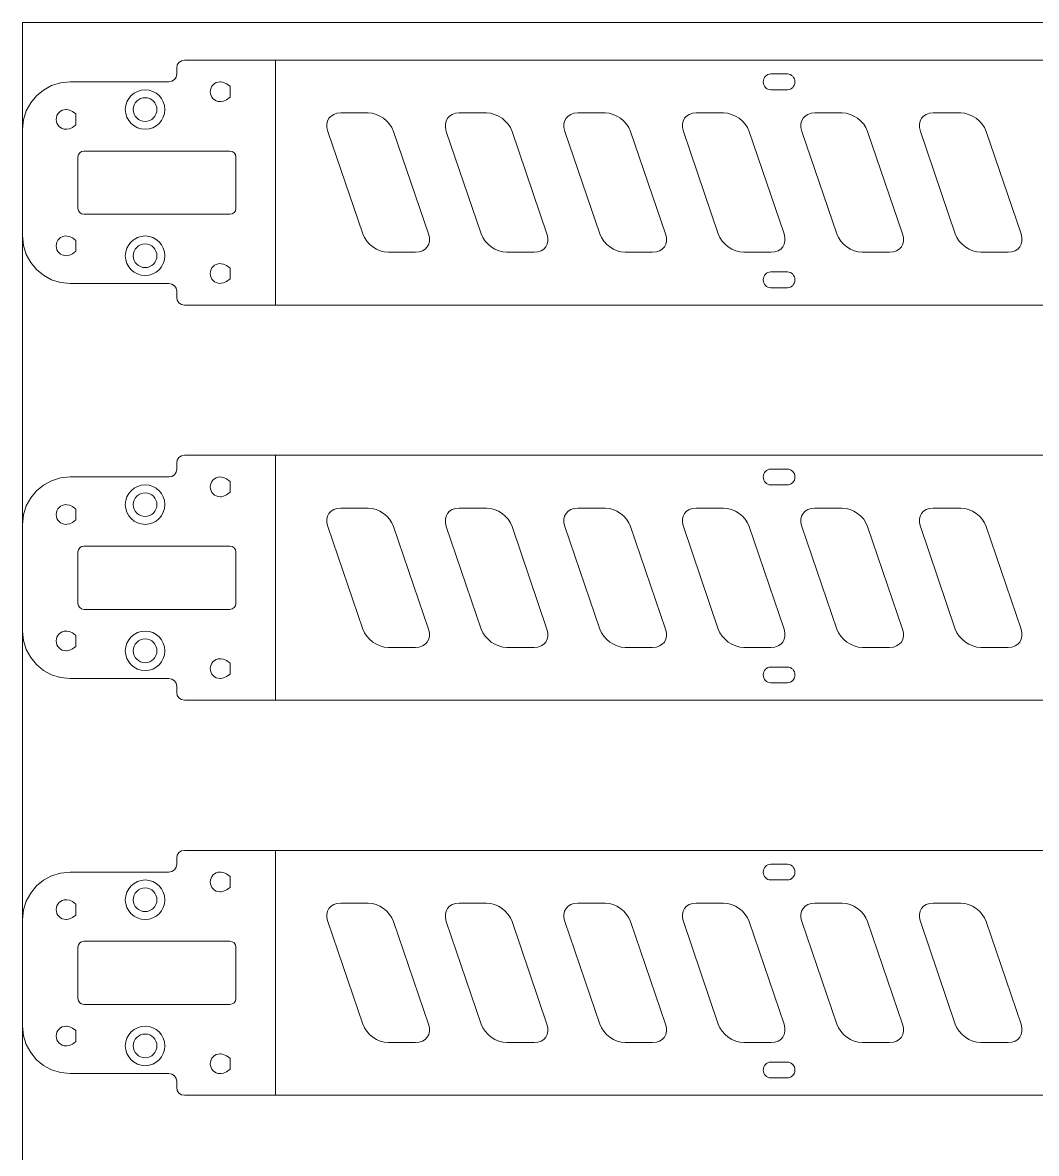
# Model space of a CAD drawing. Header units: inches. Extents: x 12 to 287, y -278 to -7.
# Drawn here: x 15.8 to 144.1, y -159.1 to -16 of the extents above; entities that cross this region are included whole.
import ezdxf

# ---------------------------------------------------------------- set-up
doc = ezdxf.new("R2010")
doc.units = ezdxf.units.IN
doc.header["$MEASUREMENT"] = 0
doc.layers.add('Layer 1', color=7, linetype='Continuous')

# ---------------------------------------------------------------- blocks, each defined once
blk = doc.blocks.new('block 2')
at = {"layer": 'Layer 1', "color": 7, "lineweight": 9, "true_color": 0xffffff}
blk.add_open_spline([(39.53, -47.71), (39.53, -47.02), (40.09, -46.46), (40.78, -46.46), (40.78, -46.46), (41.47, -46.46), (42.03, -47.02), (42.03, -47.71), (42.03, -47.71), (42.03, -48.4), (41.47, -48.96), (40.78, -48.96), (40.78, -48.96), (40.09, -48.96), (39.53, -48.4), (39.53, -47.71)], degree=3, knots=[0, 0, 0, 0, 1, 1, 1, 2, 2, 2, 3, 3, 3, 4, 4, 4, 5, 5, 5, 5], dxfattribs=at)
blk = doc.blocks.new('block 3')
at = {"layer": 'Layer 1', "color": 7, "lineweight": 9, "true_color": 0xffffff}
for points in [[(40.78, -46.46), (40.78, -46.46)], [(40.78, -48.96), (40.78, -48.96)]]:
    blk.add_lwpolyline(points, dxfattribs=at)
blk = doc.blocks.new('block 4')
at = {"layer": 'Layer 1', "color": 7, "lineweight": 9, "true_color": 0xffffff}
for points in [[(39.58, -47.71), (39.58, -47.71)], [(42.03, -47.71), (42.03, -47.71)]]:
    blk.add_lwpolyline(points, dxfattribs=at)
blk = doc.blocks.new('block 5')
at = {"layer": 'Layer 1', "color": 7, "lineweight": 9, "true_color": 0xffffff}
blk.add_open_spline([(39.53, -24.71), (39.53, -24.02), (40.09, -23.46), (40.78, -23.46), (40.78, -23.46), (41.47, -23.46), (42.03, -24.02), (42.03, -24.71), (42.03, -24.71), (42.03, -25.4), (41.47, -25.96), (40.78, -25.96), (40.78, -25.96), (40.09, -25.96), (39.53, -25.4), (39.53, -24.71)], degree=3, knots=[0, 0, 0, 0, 1, 1, 1, 2, 2, 2, 3, 3, 3, 4, 4, 4, 5, 5, 5, 5], dxfattribs=at)
blk = doc.blocks.new('block 6')
at = {"layer": 'Layer 1', "color": 7, "lineweight": 9, "true_color": 0xffffff}
for points in [[(40.78, -23.46), (40.78, -23.46)], [(40.78, -25.96), (40.78, -25.96)]]:
    blk.add_lwpolyline(points, dxfattribs=at)
blk = doc.blocks.new('block 7')
at = {"layer": 'Layer 1', "color": 7, "lineweight": 9, "true_color": 0xffffff}
for points in [[(39.53, -24.71), (39.53, -24.71)], [(42.03, -24.71), (42.03, -24.71)]]:
    blk.add_lwpolyline(points, dxfattribs=at)
blk = doc.blocks.new('block 8')
at = {"layer": 'Layer 1', "color": 7, "lineweight": 9, "true_color": 0xffffff}
blk.add_open_spline([(20.03, -44.21), (20.03, -43.52), (20.59, -42.96), (21.28, -42.96), (21.28, -42.96), (21.97, -42.96), (22.53, -43.52), (22.53, -44.21), (22.53, -44.21), (22.53, -44.9), (21.97, -45.46), (21.28, -45.46), (21.28, -45.46), (20.59, -45.46), (20.03, -44.9), (20.03, -44.21)], degree=3, knots=[0, 0, 0, 0, 1, 1, 1, 2, 2, 2, 3, 3, 3, 4, 4, 4, 5, 5, 5, 5], dxfattribs=at)
blk = doc.blocks.new('block 9')
at = {"layer": 'Layer 1', "color": 7, "lineweight": 9, "true_color": 0xffffff}
for points in [[(21.28, -42.96), (21.28, -42.96)], [(21.28, -45.46), (21.28, -45.46)]]:
    blk.add_lwpolyline(points, dxfattribs=at)
blk = doc.blocks.new('block 10')
at = {"layer": 'Layer 1', "color": 7, "lineweight": 9, "true_color": 0xffffff}
for points in [[(20.03, -44.21), (20.03, -44.21)], [(22.53, -44.21), (22.53, -44.21)]]:
    blk.add_lwpolyline(points, dxfattribs=at)
blk = doc.blocks.new('block 11')
at = {"layer": 'Layer 1', "color": 7, "lineweight": 9, "true_color": 0xffffff}
blk.add_open_spline([(20.03, -28.21), (20.03, -27.52), (20.59, -26.96), (21.28, -26.96), (21.28, -26.96), (21.97, -26.96), (22.53, -27.52), (22.53, -28.21), (22.53, -28.21), (22.53, -28.9), (21.97, -29.46), (21.28, -29.46), (21.28, -29.46), (20.59, -29.46), (20.03, -28.9), (20.03, -28.21)], degree=3, knots=[0, 0, 0, 0, 1, 1, 1, 2, 2, 2, 3, 3, 3, 4, 4, 4, 5, 5, 5, 5], dxfattribs=at)
blk = doc.blocks.new('block 12')
at = {"layer": 'Layer 1', "color": 7, "lineweight": 9, "true_color": 0xffffff}
for points in [[(21.28, -26.96), (21.28, -26.96)], [(21.28, -29.46), (21.28, -29.46)]]:
    blk.add_lwpolyline(points, dxfattribs=at)
blk = doc.blocks.new('block 13')
at = {"layer": 'Layer 1', "color": 7, "lineweight": 9, "true_color": 0xffffff}
for points in [[(20.03, -28.21), (20.03, -28.21)], [(22.53, -28.21), (22.53, -28.21)]]:
    blk.add_lwpolyline(points, dxfattribs=at)
blk = doc.blocks.new('block 14')
at = {"layer": 'Layer 1', "color": 7, "lineweight": 9, "true_color": 0xffffff}
blk.add_lwpolyline([(36.28, -20.71), (47.78, -20.71), (47.78, -51.71), (36.28, -51.71), (35.89, -51.63), (35.57, -51.42), (35.36, -51.1), (35.28, -50.71), (35.28, -49.96), (35.2, -49.57), (34.99, -49.25), (34.67, -49.04), (34.28, -48.96), (21.78, -48.96), (20.57, -48.84), (19.45, -48.49), (18.43, -47.93), (17.54, -47.2), (16.81, -46.31), (16.25, -45.29), (15.9, -44.17), (15.78, -42.96), (15.78, -29.46), (15.9, -28.25), (16.25, -27.13), (16.81, -26.11), (17.54, -25.22), (18.43, -24.49), (19.45, -23.93), (20.57, -23.58), (21.78, -23.46), (34.28, -23.46), (34.67, -23.38), (34.99, -23.17), (35.2, -22.85), (35.28, -22.46), (35.28, -21.71), (35.36, -21.32), (35.57, -21), (35.89, -20.79), (36.28, -20.71)], dxfattribs=at)
blk = doc.blocks.new('block 18')
at = {"layer": 'Layer 1', "color": 7, "lineweight": 9, "true_color": 0xffffff}
blk.add_open_spline([(39.53, -147.71), (39.53, -147.02), (40.09, -146.46), (40.78, -146.46), (40.78, -146.46), (41.47, -146.46), (42.03, -147.02), (42.03, -147.71), (42.03, -147.71), (42.03, -148.4), (41.47, -148.96), (40.78, -148.96), (40.78, -148.96), (40.09, -148.96), (39.53, -148.4), (39.53, -147.71)], degree=3, knots=[0, 0, 0, 0, 1, 1, 1, 2, 2, 2, 3, 3, 3, 4, 4, 4, 5, 5, 5, 5], dxfattribs=at)
blk = doc.blocks.new('block 19')
at = {"layer": 'Layer 1', "color": 7, "lineweight": 9, "true_color": 0xffffff}
for points in [[(40.78, -146.46), (40.78, -146.46)], [(40.78, -148.96), (40.78, -148.96)]]:
    blk.add_lwpolyline(points, dxfattribs=at)
blk = doc.blocks.new('block 20')
at = {"layer": 'Layer 1', "color": 7, "lineweight": 9, "true_color": 0xffffff}
for points in [[(39.58, -147.71), (39.58, -147.71)], [(42.03, -147.71), (42.03, -147.71)]]:
    blk.add_lwpolyline(points, dxfattribs=at)
blk = doc.blocks.new('block 21')
at = {"layer": 'Layer 1', "color": 7, "lineweight": 9, "true_color": 0xffffff}
blk.add_open_spline([(39.53, -124.71), (39.53, -124.02), (40.09, -123.46), (40.78, -123.46), (40.78, -123.46), (41.47, -123.46), (42.03, -124.02), (42.03, -124.71), (42.03, -124.71), (42.03, -125.4), (41.47, -125.96), (40.78, -125.96), (40.78, -125.96), (40.09, -125.96), (39.53, -125.4), (39.53, -124.71)], degree=3, knots=[0, 0, 0, 0, 1, 1, 1, 2, 2, 2, 3, 3, 3, 4, 4, 4, 5, 5, 5, 5], dxfattribs=at)
blk = doc.blocks.new('block 22')
at = {"layer": 'Layer 1', "color": 7, "lineweight": 9, "true_color": 0xffffff}
for points in [[(40.78, -123.46), (40.78, -123.46)], [(40.78, -125.96), (40.78, -125.96)]]:
    blk.add_lwpolyline(points, dxfattribs=at)
blk = doc.blocks.new('block 23')
at = {"layer": 'Layer 1', "color": 7, "lineweight": 9, "true_color": 0xffffff}
for points in [[(39.53, -124.71), (39.53, -124.71)], [(42.03, -124.71), (42.03, -124.71)]]:
    blk.add_lwpolyline(points, dxfattribs=at)
blk = doc.blocks.new('block 24')
at = {"layer": 'Layer 1', "color": 7, "lineweight": 9, "true_color": 0xffffff}
blk.add_open_spline([(20.03, -144.21), (20.03, -143.52), (20.59, -142.96), (21.28, -142.96), (21.28, -142.96), (21.97, -142.96), (22.53, -143.52), (22.53, -144.21), (22.53, -144.21), (22.53, -144.9), (21.97, -145.46), (21.28, -145.46), (21.28, -145.46), (20.59, -145.46), (20.03, -144.9), (20.03, -144.21)], degree=3, knots=[0, 0, 0, 0, 1, 1, 1, 2, 2, 2, 3, 3, 3, 4, 4, 4, 5, 5, 5, 5], dxfattribs=at)
blk = doc.blocks.new('block 25')
at = {"layer": 'Layer 1', "color": 7, "lineweight": 9, "true_color": 0xffffff}
for points in [[(21.28, -142.96), (21.28, -142.96)], [(21.28, -145.46), (21.28, -145.46)]]:
    blk.add_lwpolyline(points, dxfattribs=at)
blk = doc.blocks.new('block 26')
at = {"layer": 'Layer 1', "color": 7, "lineweight": 9, "true_color": 0xffffff}
for points in [[(20.03, -144.21), (20.03, -144.21)], [(22.53, -144.21), (22.53, -144.21)]]:
    blk.add_lwpolyline(points, dxfattribs=at)
blk = doc.blocks.new('block 27')
at = {"layer": 'Layer 1', "color": 7, "lineweight": 9, "true_color": 0xffffff}
blk.add_open_spline([(20.03, -128.21), (20.03, -127.52), (20.59, -126.96), (21.28, -126.96), (21.28, -126.96), (21.97, -126.96), (22.53, -127.52), (22.53, -128.21), (22.53, -128.21), (22.53, -128.9), (21.97, -129.46), (21.28, -129.46), (21.28, -129.46), (20.59, -129.46), (20.03, -128.9), (20.03, -128.21)], degree=3, knots=[0, 0, 0, 0, 1, 1, 1, 2, 2, 2, 3, 3, 3, 4, 4, 4, 5, 5, 5, 5], dxfattribs=at)
blk = doc.blocks.new('block 28')
at = {"layer": 'Layer 1', "color": 7, "lineweight": 9, "true_color": 0xffffff}
for points in [[(21.28, -126.96), (21.28, -126.96)], [(21.28, -129.46), (21.28, -129.46)]]:
    blk.add_lwpolyline(points, dxfattribs=at)
blk = doc.blocks.new('block 29')
at = {"layer": 'Layer 1', "color": 7, "lineweight": 9, "true_color": 0xffffff}
for points in [[(20.03, -128.21), (20.03, -128.21)], [(22.53, -128.21), (22.53, -128.21)]]:
    blk.add_lwpolyline(points, dxfattribs=at)
blk = doc.blocks.new('block 30')
at = {"layer": 'Layer 1', "color": 7, "lineweight": 9, "true_color": 0xffffff}
blk.add_lwpolyline([(36.28, -120.71), (47.78, -120.71), (47.78, -151.71), (36.28, -151.71), (35.89, -151.63), (35.57, -151.42), (35.36, -151.1), (35.28, -150.71), (35.28, -149.96), (35.2, -149.57), (34.99, -149.25), (34.67, -149.04), (34.28, -148.96), (21.78, -148.96), (20.57, -148.84), (19.45, -148.49), (18.43, -147.93), (17.54, -147.2), (16.81, -146.31), (16.25, -145.29), (15.9, -144.17), (15.78, -142.96), (15.78, -129.46), (15.9, -128.25), (16.25, -127.13), (16.81, -126.11), (17.54, -125.22), (18.43, -124.49), (19.45, -123.93), (20.57, -123.58), (21.78, -123.46), (34.28, -123.46), (34.67, -123.38), (34.99, -123.17), (35.2, -122.85), (35.28, -122.46), (35.28, -121.71), (35.36, -121.32), (35.57, -121), (35.89, -120.79), (36.28, -120.71)], dxfattribs=at)
blk = doc.blocks.new('block 34')
at = {"layer": 'Layer 1', "color": 7, "lineweight": 9, "true_color": 0xffffff}
blk.add_open_spline([(39.53, -97.71), (39.53, -97.02), (40.09, -96.46), (40.78, -96.46), (40.78, -96.46), (41.47, -96.46), (42.03, -97.02), (42.03, -97.71), (42.03, -97.71), (42.03, -98.4), (41.47, -98.96), (40.78, -98.96), (40.78, -98.96), (40.09, -98.96), (39.53, -98.4), (39.53, -97.71)], degree=3, knots=[0, 0, 0, 0, 1, 1, 1, 2, 2, 2, 3, 3, 3, 4, 4, 4, 5, 5, 5, 5], dxfattribs=at)
blk = doc.blocks.new('block 35')
at = {"layer": 'Layer 1', "color": 7, "lineweight": 9, "true_color": 0xffffff}
for points in [[(40.78, -96.46), (40.78, -96.46)], [(40.78, -98.96), (40.78, -98.96)]]:
    blk.add_lwpolyline(points, dxfattribs=at)
blk = doc.blocks.new('block 36')
at = {"layer": 'Layer 1', "color": 7, "lineweight": 9, "true_color": 0xffffff}
for points in [[(39.58, -97.71), (39.58, -97.71)], [(42.03, -97.71), (42.03, -97.71)]]:
    blk.add_lwpolyline(points, dxfattribs=at)
blk = doc.blocks.new('block 37')
at = {"layer": 'Layer 1', "color": 7, "lineweight": 9, "true_color": 0xffffff}
blk.add_open_spline([(39.53, -74.71), (39.53, -74.02), (40.09, -73.46), (40.78, -73.46), (40.78, -73.46), (41.47, -73.46), (42.03, -74.02), (42.03, -74.71), (42.03, -74.71), (42.03, -75.4), (41.47, -75.96), (40.78, -75.96), (40.78, -75.96), (40.09, -75.96), (39.53, -75.4), (39.53, -74.71)], degree=3, knots=[0, 0, 0, 0, 1, 1, 1, 2, 2, 2, 3, 3, 3, 4, 4, 4, 5, 5, 5, 5], dxfattribs=at)
blk = doc.blocks.new('block 38')
at = {"layer": 'Layer 1', "color": 7, "lineweight": 9, "true_color": 0xffffff}
for points in [[(40.78, -73.46), (40.78, -73.46)], [(40.78, -75.96), (40.78, -75.96)]]:
    blk.add_lwpolyline(points, dxfattribs=at)
blk = doc.blocks.new('block 39')
at = {"layer": 'Layer 1', "color": 7, "lineweight": 9, "true_color": 0xffffff}
for points in [[(39.53, -74.71), (39.53, -74.71)], [(42.03, -74.71), (42.03, -74.71)]]:
    blk.add_lwpolyline(points, dxfattribs=at)
blk = doc.blocks.new('block 40')
at = {"layer": 'Layer 1', "color": 7, "lineweight": 9, "true_color": 0xffffff}
blk.add_open_spline([(20.03, -94.21), (20.03, -93.52), (20.59, -92.96), (21.28, -92.96), (21.28, -92.96), (21.97, -92.96), (22.53, -93.52), (22.53, -94.21), (22.53, -94.21), (22.53, -94.9), (21.97, -95.46), (21.28, -95.46), (21.28, -95.46), (20.59, -95.46), (20.03, -94.9), (20.03, -94.21)], degree=3, knots=[0, 0, 0, 0, 1, 1, 1, 2, 2, 2, 3, 3, 3, 4, 4, 4, 5, 5, 5, 5], dxfattribs=at)
blk = doc.blocks.new('block 41')
at = {"layer": 'Layer 1', "color": 7, "lineweight": 9, "true_color": 0xffffff}
for points in [[(21.28, -92.96), (21.28, -92.96)], [(21.28, -95.46), (21.28, -95.46)]]:
    blk.add_lwpolyline(points, dxfattribs=at)
blk = doc.blocks.new('block 42')
at = {"layer": 'Layer 1', "color": 7, "lineweight": 9, "true_color": 0xffffff}
for points in [[(20.03, -94.21), (20.03, -94.21)], [(22.53, -94.21), (22.53, -94.21)]]:
    blk.add_lwpolyline(points, dxfattribs=at)
blk = doc.blocks.new('block 43')
at = {"layer": 'Layer 1', "color": 7, "lineweight": 9, "true_color": 0xffffff}
blk.add_open_spline([(20.03, -78.21), (20.03, -77.52), (20.59, -76.96), (21.28, -76.96), (21.28, -76.96), (21.97, -76.96), (22.53, -77.52), (22.53, -78.21), (22.53, -78.21), (22.53, -78.9), (21.97, -79.46), (21.28, -79.46), (21.28, -79.46), (20.59, -79.46), (20.03, -78.9), (20.03, -78.21)], degree=3, knots=[0, 0, 0, 0, 1, 1, 1, 2, 2, 2, 3, 3, 3, 4, 4, 4, 5, 5, 5, 5], dxfattribs=at)
blk = doc.blocks.new('block 44')
at = {"layer": 'Layer 1', "color": 7, "lineweight": 9, "true_color": 0xffffff}
for points in [[(21.28, -76.96), (21.28, -76.96)], [(21.28, -79.46), (21.28, -79.46)]]:
    blk.add_lwpolyline(points, dxfattribs=at)
blk = doc.blocks.new('block 45')
at = {"layer": 'Layer 1', "color": 7, "lineweight": 9, "true_color": 0xffffff}
for points in [[(20.03, -78.21), (20.03, -78.21)], [(22.53, -78.21), (22.53, -78.21)]]:
    blk.add_lwpolyline(points, dxfattribs=at)
blk = doc.blocks.new('block 46')
at = {"layer": 'Layer 1', "color": 7, "lineweight": 9, "true_color": 0xffffff}
blk.add_lwpolyline([(36.28, -70.71), (47.78, -70.71), (47.78, -101.71), (36.28, -101.71), (35.89, -101.63), (35.57, -101.42), (35.36, -101.1), (35.28, -100.71), (35.28, -99.96), (35.2, -99.57), (34.99, -99.25), (34.67, -99.04), (34.28, -98.96), (21.78, -98.96), (20.57, -98.84), (19.45, -98.49), (18.43, -97.93), (17.54, -97.2), (16.81, -96.31), (16.25, -95.29), (15.9, -94.17), (15.78, -92.96), (15.78, -79.46), (15.9, -78.25), (16.25, -77.13), (16.81, -76.11), (17.54, -75.22), (18.43, -74.49), (19.45, -73.93), (20.57, -73.58), (21.78, -73.46), (34.28, -73.46), (34.67, -73.38), (34.99, -73.17), (35.2, -72.85), (35.28, -72.46), (35.28, -71.71), (35.36, -71.32), (35.57, -71), (35.89, -70.79), (36.28, -70.71)], dxfattribs=at)

msp = doc.modelspace()

# ---------------------------------------------------------------- linework, layer by layer
at = {"layer": 'Layer 1', "color": 22, "lineweight": 9, "true_color": 0xed1f24}
msp.add_lwpolyline([(285.78, -275.96), (15.78, -275.96), (15.78, -15.96), (285.78, -15.96), (285.78, -275.96)], dxfattribs=at)
at = {"layer": 'Layer 1', "color": 7, "lineweight": 9, "true_color": 0xffffff}
for points, knots in [([(211.28, -15.96), (206.32, -15.96), (190.13, -20.77), (185.78, -20.71), (185.78, -20.71), (47.78, -20.71), (47.78, -20.71), (47.78, -20.71), (47.78, -51.71), (47.78, -51.71), (47.78, -51.71), (185.78, -51.71), (185.78, -51.71), (190.13, -51.73), (206.32, -56.46), (211.28, -56.46), (222.46, -56.46), (231.53, -47.39), (231.53, -36.21), (231.53, -25.03), (222.46, -15.96), (211.28, -15.96)], [0, 0, 0, 0, 1, 1, 1, 2, 2, 2, 3, 3, 3, 4, 4, 4, 5, 5, 5, 6, 6, 6, 7, 7, 7, 7]), ([(113.53, -23.46), (113.53, -24.01), (113.11, -24.46), (112.59, -24.46), (112.59, -24.46), (110.47, -24.46), (110.47, -24.46), (109.95, -24.46), (109.53, -24.01), (109.53, -23.46), (109.53, -23.46), (109.53, -23.46), (109.53, -23.46), (109.53, -22.91), (109.95, -22.46), (110.47, -22.46), (110.47, -22.46), (112.59, -22.46), (112.59, -22.46), (113.11, -22.46), (113.53, -22.91), (113.53, -23.46), (113.53, -23.46), (113.53, -23.46), (113.53, -23.46)], [0, 0, 0, 0, 1, 1, 1, 2, 2, 2, 3, 3, 3, 4, 4, 4, 5, 5, 5, 6, 6, 6, 7, 7, 7, 8, 8, 8, 8]), ([(33.78, -26.96), (33.78, -28.34), (32.66, -29.46), (31.28, -29.46), (29.9, -29.46), (28.78, -28.34), (28.78, -26.96), (28.78, -25.58), (29.9, -24.46), (31.28, -24.46), (32.66, -24.46), (33.78, -25.58), (33.78, -26.96)], [0, 0, 0, 0, 1, 1, 1, 2, 2, 2, 3, 3, 3, 4, 4, 4, 4]), ([(32.78, -26.96), (32.78, -27.79), (32.11, -28.46), (31.28, -28.46), (30.45, -28.46), (29.78, -27.79), (29.78, -26.96), (29.78, -26.13), (30.45, -25.46), (31.28, -25.46), (32.11, -25.46), (32.78, -26.13), (32.78, -26.96)], [0, 0, 0, 0, 1, 1, 1, 2, 2, 2, 3, 3, 3, 4, 4, 4, 4]), ([(67.15, -42.7), (67.59, -43.99), (66.86, -45.03), (65.52, -45.03), (65.52, -45.03), (62.05, -45.03), (62.05, -45.03), (60.71, -45.03), (59.27, -43.99), (58.83, -42.7), (58.83, -42.7), (54.41, -29.72), (54.41, -29.72), (53.97, -28.43), (54.7, -27.39), (56.04, -27.39), (56.04, -27.39), (59.51, -27.39), (59.51, -27.39), (60.85, -27.39), (62.3, -28.43), (62.73, -29.72), (62.73, -29.72), (67.15, -42.7), (67.15, -42.7)], [0, 0, 0, 0, 1, 1, 1, 2, 2, 2, 3, 3, 3, 4, 4, 4, 5, 5, 5, 6, 6, 6, 7, 7, 7, 8, 8, 8, 8]), ([(82.15, -42.7), (82.59, -43.99), (81.86, -45.03), (80.52, -45.03), (80.52, -45.03), (77.05, -45.03), (77.05, -45.03), (75.71, -45.03), (74.27, -43.99), (73.83, -42.7), (73.83, -42.7), (69.41, -29.72), (69.41, -29.72), (68.97, -28.43), (69.7, -27.39), (71.04, -27.39), (71.04, -27.39), (74.51, -27.39), (74.51, -27.39), (75.85, -27.39), (77.3, -28.43), (77.73, -29.72), (77.73, -29.72), (82.15, -42.7), (82.15, -42.7)], [0, 0, 0, 0, 1, 1, 1, 2, 2, 2, 3, 3, 3, 4, 4, 4, 5, 5, 5, 6, 6, 6, 7, 7, 7, 8, 8, 8, 8]), ([(97.15, -42.7), (97.59, -43.99), (96.86, -45.03), (95.52, -45.03), (95.52, -45.03), (92.05, -45.03), (92.05, -45.03), (90.71, -45.03), (89.27, -43.99), (88.83, -42.7), (88.83, -42.7), (84.41, -29.72), (84.41, -29.72), (83.97, -28.43), (84.7, -27.39), (86.04, -27.39), (86.04, -27.39), (89.51, -27.39), (89.51, -27.39), (90.85, -27.39), (92.3, -28.43), (92.73, -29.72), (92.73, -29.72), (97.15, -42.7), (97.15, -42.7)], [0, 0, 0, 0, 1, 1, 1, 2, 2, 2, 3, 3, 3, 4, 4, 4, 5, 5, 5, 6, 6, 6, 7, 7, 7, 8, 8, 8, 8]), ([(112.15, -42.7), (112.59, -43.99), (111.86, -45.03), (110.52, -45.03), (110.52, -45.03), (107.05, -45.03), (107.05, -45.03), (105.71, -45.03), (104.27, -43.99), (103.83, -42.7), (103.83, -42.7), (99.41, -29.72), (99.41, -29.72), (98.97, -28.43), (99.7, -27.39), (101.04, -27.39), (101.04, -27.39), (104.51, -27.39), (104.51, -27.39), (105.85, -27.39), (107.3, -28.43), (107.73, -29.72), (107.73, -29.72), (112.15, -42.7), (112.15, -42.7)], [0, 0, 0, 0, 1, 1, 1, 2, 2, 2, 3, 3, 3, 4, 4, 4, 5, 5, 5, 6, 6, 6, 7, 7, 7, 8, 8, 8, 8]), ([(127.15, -42.7), (127.59, -43.99), (126.86, -45.03), (125.52, -45.03), (125.52, -45.03), (122.05, -45.03), (122.05, -45.03), (120.71, -45.03), (119.27, -43.99), (118.83, -42.7), (118.83, -42.7), (114.41, -29.72), (114.41, -29.72), (113.97, -28.43), (114.7, -27.39), (116.04, -27.39), (116.04, -27.39), (119.51, -27.39), (119.51, -27.39), (120.85, -27.39), (122.3, -28.43), (122.73, -29.72), (122.73, -29.72), (127.15, -42.7), (127.15, -42.7)], [0, 0, 0, 0, 1, 1, 1, 2, 2, 2, 3, 3, 3, 4, 4, 4, 5, 5, 5, 6, 6, 6, 7, 7, 7, 8, 8, 8, 8]), ([(142.15, -42.7), (142.59, -43.99), (141.86, -45.03), (140.52, -45.03), (140.52, -45.03), (137.05, -45.03), (137.05, -45.03), (135.71, -45.03), (134.27, -43.99), (133.83, -42.7), (133.83, -42.7), (129.41, -29.72), (129.41, -29.72), (128.97, -28.43), (129.7, -27.39), (131.04, -27.39), (131.04, -27.39), (134.51, -27.39), (134.51, -27.39), (135.85, -27.39), (137.3, -28.43), (137.73, -29.72), (137.73, -29.72), (142.15, -42.7), (142.15, -42.7)], [0, 0, 0, 0, 1, 1, 1, 2, 2, 2, 3, 3, 3, 4, 4, 4, 5, 5, 5, 6, 6, 6, 7, 7, 7, 8, 8, 8, 8]), ([(42.78, -39.47), (42.78, -39.88), (42.44, -40.21), (42.02, -40.21), (42.02, -40.21), (23.54, -40.21), (23.54, -40.21), (23.12, -40.21), (22.78, -39.88), (22.78, -39.47), (22.78, -39.47), (22.78, -32.95), (22.78, -32.95), (22.78, -32.54), (23.12, -32.21), (23.54, -32.21), (23.54, -32.21), (42.02, -32.21), (42.02, -32.21), (42.44, -32.21), (42.78, -32.54), (42.78, -32.95), (42.78, -32.95), (42.78, -39.47), (42.78, -39.47)], [0, 0, 0, 0, 1, 1, 1, 2, 2, 2, 3, 3, 3, 4, 4, 4, 5, 5, 5, 6, 6, 6, 7, 7, 7, 8, 8, 8, 8]), ([(33.78, -45.46), (33.78, -46.84), (32.66, -47.96), (31.28, -47.96), (29.9, -47.96), (28.78, -46.84), (28.78, -45.46), (28.78, -44.08), (29.9, -42.96), (31.28, -42.96), (32.66, -42.96), (33.78, -44.08), (33.78, -45.46)], [0, 0, 0, 0, 1, 1, 1, 2, 2, 2, 3, 3, 3, 4, 4, 4, 4]), ([(32.78, -45.46), (32.78, -46.29), (32.11, -46.96), (31.28, -46.96), (30.45, -46.96), (29.78, -46.29), (29.78, -45.46), (29.78, -44.63), (30.45, -43.96), (31.28, -43.96), (32.11, -43.96), (32.78, -44.63), (32.78, -45.46)], [0, 0, 0, 0, 1, 1, 1, 2, 2, 2, 3, 3, 3, 4, 4, 4, 4]), ([(113.53, -48.51), (113.53, -49.06), (113.11, -49.51), (112.59, -49.51), (112.59, -49.51), (110.47, -49.51), (110.47, -49.51), (109.95, -49.51), (109.53, -49.06), (109.53, -48.51), (109.53, -48.51), (109.53, -48.51), (109.53, -48.51), (109.53, -47.95), (109.95, -47.51), (110.47, -47.51), (110.47, -47.51), (112.59, -47.51), (112.59, -47.51), (113.11, -47.51), (113.53, -47.95), (113.53, -48.51), (113.53, -48.51), (113.53, -48.51), (113.53, -48.51)], [0, 0, 0, 0, 1, 1, 1, 2, 2, 2, 3, 3, 3, 4, 4, 4, 5, 5, 5, 6, 6, 6, 7, 7, 7, 8, 8, 8, 8]), ([(211.28, -65.96), (206.32, -65.96), (190.13, -70.77), (185.78, -70.71), (185.78, -70.71), (47.78, -70.71), (47.78, -70.71), (47.78, -70.71), (47.78, -101.71), (47.78, -101.71), (47.78, -101.71), (185.78, -101.71), (185.78, -101.71), (190.13, -101.73), (206.32, -106.46), (211.28, -106.46), (222.46, -106.46), (231.53, -97.39), (231.53, -86.21), (231.53, -75.03), (222.46, -65.96), (211.28, -65.96)], [0, 0, 0, 0, 1, 1, 1, 2, 2, 2, 3, 3, 3, 4, 4, 4, 5, 5, 5, 6, 6, 6, 7, 7, 7, 7]), ([(113.53, -73.46), (113.53, -74.01), (113.11, -74.46), (112.59, -74.46), (112.59, -74.46), (110.47, -74.46), (110.47, -74.46), (109.95, -74.46), (109.53, -74.01), (109.53, -73.46), (109.53, -73.46), (109.53, -73.46), (109.53, -73.46), (109.53, -72.91), (109.95, -72.46), (110.47, -72.46), (110.47, -72.46), (112.59, -72.46), (112.59, -72.46), (113.11, -72.46), (113.53, -72.91), (113.53, -73.46), (113.53, -73.46), (113.53, -73.46), (113.53, -73.46)], [0, 0, 0, 0, 1, 1, 1, 2, 2, 2, 3, 3, 3, 4, 4, 4, 5, 5, 5, 6, 6, 6, 7, 7, 7, 8, 8, 8, 8]), ([(33.78, -76.96), (33.78, -78.34), (32.66, -79.46), (31.28, -79.46), (29.9, -79.46), (28.78, -78.34), (28.78, -76.96), (28.78, -75.58), (29.9, -74.46), (31.28, -74.46), (32.66, -74.46), (33.78, -75.58), (33.78, -76.96)], [0, 0, 0, 0, 1, 1, 1, 2, 2, 2, 3, 3, 3, 4, 4, 4, 4]), ([(32.78, -76.96), (32.78, -77.79), (32.11, -78.46), (31.28, -78.46), (30.45, -78.46), (29.78, -77.79), (29.78, -76.96), (29.78, -76.13), (30.45, -75.46), (31.28, -75.46), (32.11, -75.46), (32.78, -76.13), (32.78, -76.96)], [0, 0, 0, 0, 1, 1, 1, 2, 2, 2, 3, 3, 3, 4, 4, 4, 4]), ([(67.15, -92.7), (67.59, -93.99), (66.86, -95.03), (65.52, -95.03), (65.52, -95.03), (62.05, -95.03), (62.05, -95.03), (60.71, -95.03), (59.27, -93.99), (58.83, -92.7), (58.83, -92.7), (54.41, -79.72), (54.41, -79.72), (53.97, -78.43), (54.7, -77.39), (56.04, -77.39), (56.04, -77.39), (59.51, -77.39), (59.51, -77.39), (60.85, -77.39), (62.3, -78.43), (62.73, -79.72), (62.73, -79.72), (67.15, -92.7), (67.15, -92.7)], [0, 0, 0, 0, 1, 1, 1, 2, 2, 2, 3, 3, 3, 4, 4, 4, 5, 5, 5, 6, 6, 6, 7, 7, 7, 8, 8, 8, 8]), ([(82.15, -92.7), (82.59, -93.99), (81.86, -95.03), (80.52, -95.03), (80.52, -95.03), (77.05, -95.03), (77.05, -95.03), (75.71, -95.03), (74.27, -93.99), (73.83, -92.7), (73.83, -92.7), (69.41, -79.72), (69.41, -79.72), (68.97, -78.43), (69.7, -77.39), (71.04, -77.39), (71.04, -77.39), (74.51, -77.39), (74.51, -77.39), (75.85, -77.39), (77.3, -78.43), (77.73, -79.72), (77.73, -79.72), (82.15, -92.7), (82.15, -92.7)], [0, 0, 0, 0, 1, 1, 1, 2, 2, 2, 3, 3, 3, 4, 4, 4, 5, 5, 5, 6, 6, 6, 7, 7, 7, 8, 8, 8, 8]), ([(97.15, -92.7), (97.59, -93.99), (96.86, -95.03), (95.52, -95.03), (95.52, -95.03), (92.05, -95.03), (92.05, -95.03), (90.71, -95.03), (89.27, -93.99), (88.83, -92.7), (88.83, -92.7), (84.41, -79.72), (84.41, -79.72), (83.97, -78.43), (84.7, -77.39), (86.04, -77.39), (86.04, -77.39), (89.51, -77.39), (89.51, -77.39), (90.85, -77.39), (92.3, -78.43), (92.73, -79.72), (92.73, -79.72), (97.15, -92.7), (97.15, -92.7)], [0, 0, 0, 0, 1, 1, 1, 2, 2, 2, 3, 3, 3, 4, 4, 4, 5, 5, 5, 6, 6, 6, 7, 7, 7, 8, 8, 8, 8]), ([(112.15, -92.7), (112.59, -93.99), (111.86, -95.03), (110.52, -95.03), (110.52, -95.03), (107.05, -95.03), (107.05, -95.03), (105.71, -95.03), (104.27, -93.99), (103.83, -92.7), (103.83, -92.7), (99.41, -79.72), (99.41, -79.72), (98.97, -78.43), (99.7, -77.39), (101.04, -77.39), (101.04, -77.39), (104.51, -77.39), (104.51, -77.39), (105.85, -77.39), (107.3, -78.43), (107.73, -79.72), (107.73, -79.72), (112.15, -92.7), (112.15, -92.7)], [0, 0, 0, 0, 1, 1, 1, 2, 2, 2, 3, 3, 3, 4, 4, 4, 5, 5, 5, 6, 6, 6, 7, 7, 7, 8, 8, 8, 8]), ([(127.15, -92.7), (127.59, -93.99), (126.86, -95.03), (125.52, -95.03), (125.52, -95.03), (122.05, -95.03), (122.05, -95.03), (120.71, -95.03), (119.27, -93.99), (118.83, -92.7), (118.83, -92.7), (114.41, -79.72), (114.41, -79.72), (113.97, -78.43), (114.7, -77.39), (116.04, -77.39), (116.04, -77.39), (119.51, -77.39), (119.51, -77.39), (120.85, -77.39), (122.3, -78.43), (122.73, -79.72), (122.73, -79.72), (127.15, -92.7), (127.15, -92.7)], [0, 0, 0, 0, 1, 1, 1, 2, 2, 2, 3, 3, 3, 4, 4, 4, 5, 5, 5, 6, 6, 6, 7, 7, 7, 8, 8, 8, 8]), ([(142.15, -92.7), (142.59, -93.99), (141.86, -95.03), (140.52, -95.03), (140.52, -95.03), (137.05, -95.03), (137.05, -95.03), (135.71, -95.03), (134.27, -93.99), (133.83, -92.7), (133.83, -92.7), (129.41, -79.72), (129.41, -79.72), (128.97, -78.43), (129.7, -77.39), (131.04, -77.39), (131.04, -77.39), (134.51, -77.39), (134.51, -77.39), (135.85, -77.39), (137.3, -78.43), (137.73, -79.72), (137.73, -79.72), (142.15, -92.7), (142.15, -92.7)], [0, 0, 0, 0, 1, 1, 1, 2, 2, 2, 3, 3, 3, 4, 4, 4, 5, 5, 5, 6, 6, 6, 7, 7, 7, 8, 8, 8, 8]), ([(42.78, -89.47), (42.78, -89.88), (42.44, -90.21), (42.02, -90.21), (42.02, -90.21), (23.54, -90.21), (23.54, -90.21), (23.12, -90.21), (22.78, -89.88), (22.78, -89.47), (22.78, -89.47), (22.78, -82.95), (22.78, -82.95), (22.78, -82.54), (23.12, -82.21), (23.54, -82.21), (23.54, -82.21), (42.02, -82.21), (42.02, -82.21), (42.44, -82.21), (42.78, -82.54), (42.78, -82.95), (42.78, -82.95), (42.78, -89.47), (42.78, -89.47)], [0, 0, 0, 0, 1, 1, 1, 2, 2, 2, 3, 3, 3, 4, 4, 4, 5, 5, 5, 6, 6, 6, 7, 7, 7, 8, 8, 8, 8]), ([(33.78, -95.46), (33.78, -96.84), (32.66, -97.96), (31.28, -97.96), (29.9, -97.96), (28.78, -96.84), (28.78, -95.46), (28.78, -94.08), (29.9, -92.96), (31.28, -92.96), (32.66, -92.96), (33.78, -94.08), (33.78, -95.46)], [0, 0, 0, 0, 1, 1, 1, 2, 2, 2, 3, 3, 3, 4, 4, 4, 4]), ([(32.78, -95.46), (32.78, -96.29), (32.11, -96.96), (31.28, -96.96), (30.45, -96.96), (29.78, -96.29), (29.78, -95.46), (29.78, -94.63), (30.45, -93.96), (31.28, -93.96), (32.11, -93.96), (32.78, -94.63), (32.78, -95.46)], [0, 0, 0, 0, 1, 1, 1, 2, 2, 2, 3, 3, 3, 4, 4, 4, 4]), ([(113.53, -98.51), (113.53, -99.06), (113.11, -99.51), (112.59, -99.51), (112.59, -99.51), (110.47, -99.51), (110.47, -99.51), (109.95, -99.51), (109.53, -99.06), (109.53, -98.51), (109.53, -98.51), (109.53, -98.51), (109.53, -98.51), (109.53, -97.95), (109.95, -97.51), (110.47, -97.51), (110.47, -97.51), (112.59, -97.51), (112.59, -97.51), (113.11, -97.51), (113.53, -97.95), (113.53, -98.51), (113.53, -98.51), (113.53, -98.51), (113.53, -98.51)], [0, 0, 0, 0, 1, 1, 1, 2, 2, 2, 3, 3, 3, 4, 4, 4, 5, 5, 5, 6, 6, 6, 7, 7, 7, 8, 8, 8, 8]), ([(211.28, -115.96), (206.32, -115.96), (190.13, -120.77), (185.78, -120.71), (185.78, -120.71), (47.78, -120.71), (47.78, -120.71), (47.78, -120.71), (47.78, -151.71), (47.78, -151.71), (47.78, -151.71), (185.78, -151.71), (185.78, -151.71), (190.13, -151.73), (206.32, -156.46), (211.28, -156.46), (222.46, -156.46), (231.53, -147.39), (231.53, -136.21), (231.53, -125.03), (222.46, -115.96), (211.28, -115.96)], [0, 0, 0, 0, 1, 1, 1, 2, 2, 2, 3, 3, 3, 4, 4, 4, 5, 5, 5, 6, 6, 6, 7, 7, 7, 7]), ([(113.53, -123.46), (113.53, -124.01), (113.11, -124.46), (112.59, -124.46), (112.59, -124.46), (110.47, -124.46), (110.47, -124.46), (109.95, -124.46), (109.53, -124.01), (109.53, -123.46), (109.53, -123.46), (109.53, -123.46), (109.53, -123.46), (109.53, -122.91), (109.95, -122.46), (110.47, -122.46), (110.47, -122.46), (112.59, -122.46), (112.59, -122.46), (113.11, -122.46), (113.53, -122.91), (113.53, -123.46), (113.53, -123.46), (113.53, -123.46), (113.53, -123.46)], [0, 0, 0, 0, 1, 1, 1, 2, 2, 2, 3, 3, 3, 4, 4, 4, 5, 5, 5, 6, 6, 6, 7, 7, 7, 8, 8, 8, 8]), ([(33.78, -126.96), (33.78, -128.34), (32.66, -129.46), (31.28, -129.46), (29.9, -129.46), (28.78, -128.34), (28.78, -126.96), (28.78, -125.58), (29.9, -124.46), (31.28, -124.46), (32.66, -124.46), (33.78, -125.58), (33.78, -126.96)], [0, 0, 0, 0, 1, 1, 1, 2, 2, 2, 3, 3, 3, 4, 4, 4, 4]), ([(32.78, -126.96), (32.78, -127.79), (32.11, -128.46), (31.28, -128.46), (30.45, -128.46), (29.78, -127.79), (29.78, -126.96), (29.78, -126.13), (30.45, -125.46), (31.28, -125.46), (32.11, -125.46), (32.78, -126.13), (32.78, -126.96)], [0, 0, 0, 0, 1, 1, 1, 2, 2, 2, 3, 3, 3, 4, 4, 4, 4]), ([(67.15, -142.7), (67.59, -143.99), (66.86, -145.03), (65.52, -145.03), (65.52, -145.03), (62.05, -145.03), (62.05, -145.03), (60.71, -145.03), (59.27, -143.99), (58.83, -142.7), (58.83, -142.7), (54.41, -129.72), (54.41, -129.72), (53.97, -128.43), (54.7, -127.39), (56.04, -127.39), (56.04, -127.39), (59.51, -127.39), (59.51, -127.39), (60.85, -127.39), (62.3, -128.43), (62.73, -129.72), (62.73, -129.72), (67.15, -142.7), (67.15, -142.7)], [0, 0, 0, 0, 1, 1, 1, 2, 2, 2, 3, 3, 3, 4, 4, 4, 5, 5, 5, 6, 6, 6, 7, 7, 7, 8, 8, 8, 8]), ([(82.15, -142.7), (82.59, -143.99), (81.86, -145.03), (80.52, -145.03), (80.52, -145.03), (77.05, -145.03), (77.05, -145.03), (75.71, -145.03), (74.27, -143.99), (73.83, -142.7), (73.83, -142.7), (69.41, -129.72), (69.41, -129.72), (68.97, -128.43), (69.7, -127.39), (71.04, -127.39), (71.04, -127.39), (74.51, -127.39), (74.51, -127.39), (75.85, -127.39), (77.3, -128.43), (77.73, -129.72), (77.73, -129.72), (82.15, -142.7), (82.15, -142.7)], [0, 0, 0, 0, 1, 1, 1, 2, 2, 2, 3, 3, 3, 4, 4, 4, 5, 5, 5, 6, 6, 6, 7, 7, 7, 8, 8, 8, 8]), ([(97.15, -142.7), (97.59, -143.99), (96.86, -145.03), (95.52, -145.03), (95.52, -145.03), (92.05, -145.03), (92.05, -145.03), (90.71, -145.03), (89.27, -143.99), (88.83, -142.7), (88.83, -142.7), (84.41, -129.72), (84.41, -129.72), (83.97, -128.43), (84.7, -127.39), (86.04, -127.39), (86.04, -127.39), (89.51, -127.39), (89.51, -127.39), (90.85, -127.39), (92.3, -128.43), (92.73, -129.72), (92.73, -129.72), (97.15, -142.7), (97.15, -142.7)], [0, 0, 0, 0, 1, 1, 1, 2, 2, 2, 3, 3, 3, 4, 4, 4, 5, 5, 5, 6, 6, 6, 7, 7, 7, 8, 8, 8, 8]), ([(112.15, -142.7), (112.59, -143.99), (111.86, -145.03), (110.52, -145.03), (110.52, -145.03), (107.05, -145.03), (107.05, -145.03), (105.71, -145.03), (104.27, -143.99), (103.83, -142.7), (103.83, -142.7), (99.41, -129.72), (99.41, -129.72), (98.97, -128.43), (99.7, -127.39), (101.04, -127.39), (101.04, -127.39), (104.51, -127.39), (104.51, -127.39), (105.85, -127.39), (107.3, -128.43), (107.73, -129.72), (107.73, -129.72), (112.15, -142.7), (112.15, -142.7)], [0, 0, 0, 0, 1, 1, 1, 2, 2, 2, 3, 3, 3, 4, 4, 4, 5, 5, 5, 6, 6, 6, 7, 7, 7, 8, 8, 8, 8]), ([(127.15, -142.7), (127.59, -143.99), (126.86, -145.03), (125.52, -145.03), (125.52, -145.03), (122.05, -145.03), (122.05, -145.03), (120.71, -145.03), (119.27, -143.99), (118.83, -142.7), (118.83, -142.7), (114.41, -129.72), (114.41, -129.72), (113.97, -128.43), (114.7, -127.39), (116.04, -127.39), (116.04, -127.39), (119.51, -127.39), (119.51, -127.39), (120.85, -127.39), (122.3, -128.43), (122.73, -129.72), (122.73, -129.72), (127.15, -142.7), (127.15, -142.7)], [0, 0, 0, 0, 1, 1, 1, 2, 2, 2, 3, 3, 3, 4, 4, 4, 5, 5, 5, 6, 6, 6, 7, 7, 7, 8, 8, 8, 8]), ([(142.15, -142.7), (142.59, -143.99), (141.86, -145.03), (140.52, -145.03), (140.52, -145.03), (137.05, -145.03), (137.05, -145.03), (135.71, -145.03), (134.27, -143.99), (133.83, -142.7), (133.83, -142.7), (129.41, -129.72), (129.41, -129.72), (128.97, -128.43), (129.7, -127.39), (131.04, -127.39), (131.04, -127.39), (134.51, -127.39), (134.51, -127.39), (135.85, -127.39), (137.3, -128.43), (137.73, -129.72), (137.73, -129.72), (142.15, -142.7), (142.15, -142.7)], [0, 0, 0, 0, 1, 1, 1, 2, 2, 2, 3, 3, 3, 4, 4, 4, 5, 5, 5, 6, 6, 6, 7, 7, 7, 8, 8, 8, 8]), ([(42.78, -139.47), (42.78, -139.88), (42.44, -140.21), (42.02, -140.21), (42.02, -140.21), (23.54, -140.21), (23.54, -140.21), (23.12, -140.21), (22.78, -139.88), (22.78, -139.47), (22.78, -139.47), (22.78, -132.95), (22.78, -132.95), (22.78, -132.54), (23.12, -132.21), (23.54, -132.21), (23.54, -132.21), (42.02, -132.21), (42.02, -132.21), (42.44, -132.21), (42.78, -132.54), (42.78, -132.95), (42.78, -132.95), (42.78, -139.47), (42.78, -139.47)], [0, 0, 0, 0, 1, 1, 1, 2, 2, 2, 3, 3, 3, 4, 4, 4, 5, 5, 5, 6, 6, 6, 7, 7, 7, 8, 8, 8, 8]), ([(33.78, -145.46), (33.78, -146.84), (32.66, -147.96), (31.28, -147.96), (29.9, -147.96), (28.78, -146.84), (28.78, -145.46), (28.78, -144.08), (29.9, -142.96), (31.28, -142.96), (32.66, -142.96), (33.78, -144.08), (33.78, -145.46)], [0, 0, 0, 0, 1, 1, 1, 2, 2, 2, 3, 3, 3, 4, 4, 4, 4]), ([(32.78, -145.46), (32.78, -146.29), (32.11, -146.96), (31.28, -146.96), (30.45, -146.96), (29.78, -146.29), (29.78, -145.46), (29.78, -144.63), (30.45, -143.96), (31.28, -143.96), (32.11, -143.96), (32.78, -144.63), (32.78, -145.46)], [0, 0, 0, 0, 1, 1, 1, 2, 2, 2, 3, 3, 3, 4, 4, 4, 4]), ([(113.53, -148.51), (113.53, -149.06), (113.11, -149.51), (112.59, -149.51), (112.59, -149.51), (110.47, -149.51), (110.47, -149.51), (109.95, -149.51), (109.53, -149.06), (109.53, -148.51), (109.53, -148.51), (109.53, -148.51), (109.53, -148.51), (109.53, -147.95), (109.95, -147.51), (110.47, -147.51), (110.47, -147.51), (112.59, -147.51), (112.59, -147.51), (113.11, -147.51), (113.53, -147.95), (113.53, -148.51), (113.53, -148.51), (113.53, -148.51), (113.53, -148.51)], [0, 0, 0, 0, 1, 1, 1, 2, 2, 2, 3, 3, 3, 4, 4, 4, 5, 5, 5, 6, 6, 6, 7, 7, 7, 8, 8, 8, 8])]:
    msp.add_open_spline(points, degree=3, knots=knots, dxfattribs=at)

# ---------------------------------------------------------------- block references
at = {"layer": 'Layer 1'}
for name in ['block 14', 'block 5', 'block 6', 'block 7', 'block 11', 'block 12', 'block 13', 'block 8', 'block 10', 'block 9', 'block 2', 'block 3', 'block 4', 'block 46', 'block 37', 'block 38', 'block 39', 'block 43', 'block 44', 'block 45', 'block 40', 'block 41', 'block 42', 'block 34', 'block 35', 'block 36', 'block 30', 'block 21', 'block 22', 'block 23', 'block 27', 'block 28', 'block 29', 'block 24', 'block 25', 'block 26', 'block 18', 'block 19', 'block 20']:
    msp.add_blockref(name, (0, 0), dxfattribs=at)

doc.saveas('drawing.dxf')
